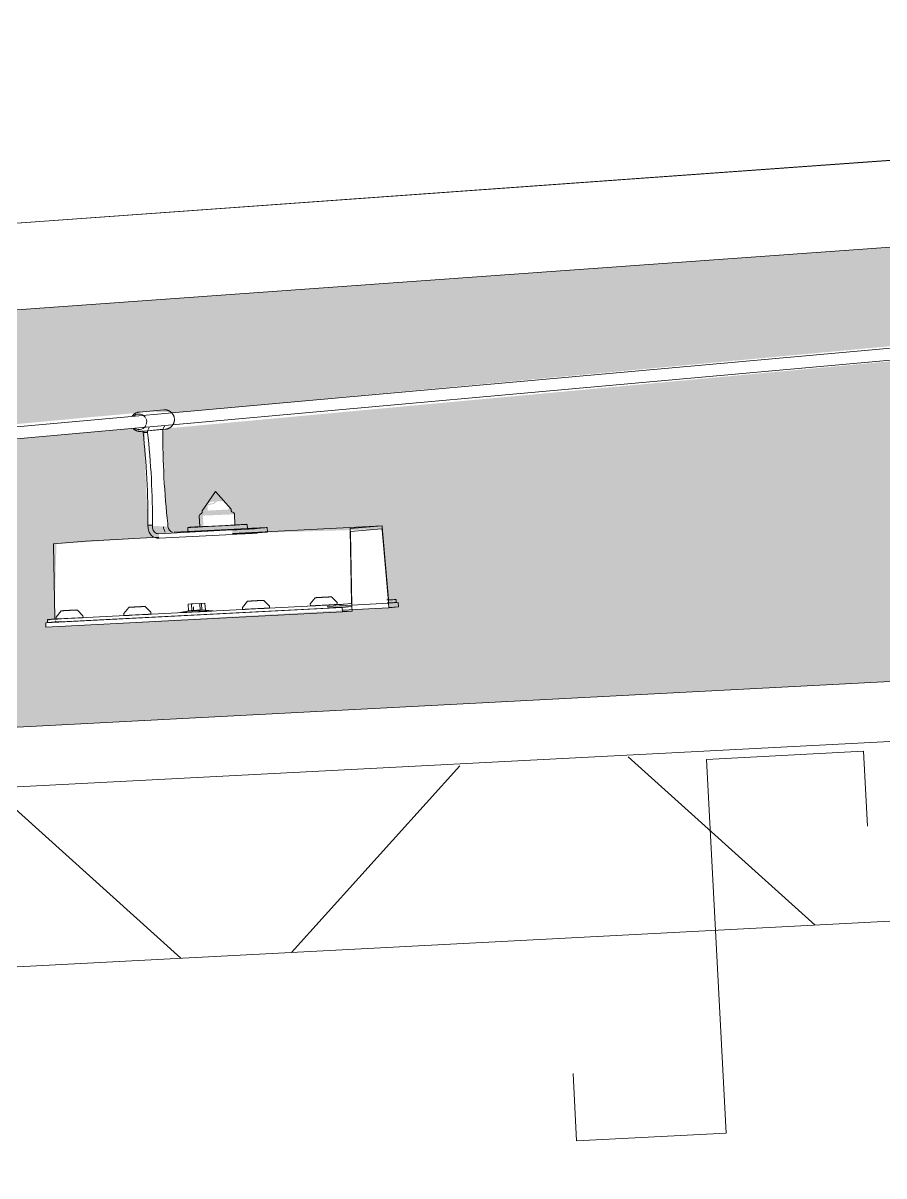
# Model space of a CAD drawing. Header units: millimetres. Extents: x 4237772 to 4686020, y -673 to 29459.
# Drawn here: x 4449669 to 4450244, y 10205 to 10976 of the extents above; entities that cross this region are included whole.
import ezdxf

# ---------------------------------------------------------------- set-up
doc = ezdxf.new("R2010")
doc.units = ezdxf.units.MM
for name, color, linetype, lineweight in [('A-DETL', 90, 'Continuous', 18), ('A-GENM', 13, 'Continuous', 5), ('A-ROOF', 132, 'Continuous', 5), ('A-ROOF-PATT', 132, 'Continuous', 5), ('Q-SPCQ', 91, 'Continuous', 5)]:
    doc.layers.add(name, color=color, linetype=linetype, lineweight=lineweight)

# ---------------------------------------------------------------- blocks, each defined once
blk = doc.blocks.new('Static Line_Sayfa_Metal Deck_Pan Mount - Up to 15 _ pitch - Max 2 Users-1848369-SECTION - GRIDS B1-B2')
at = {"layer": 'Q-SPCQ'}
for p, q in [((4430069.56, 11248.87), (4421898.8, 10513.64)), ((4421899.52, 10505.67), (4430070.27, 11240.9)), ((4424135.18, 10717.39), (4424118.86, 10715.92)), ((4424135.43, 10717.4), (4424135.18, 10717.39)), ((4424120.03, 10702.97), (4424136.35, 10704.44)), ((4424124.27, 10703.47), (4424125.34, 10705.59)), ((4424124.27, 10703.47), (4424134.57, 10704.4)), ((4424135.64, 10706.51), (4424134.57, 10704.4)), ((4424134.57, 10704.4), (4424134.63, 10703.23)), ((4424119.78, 10702.95), (4424120.03, 10702.97)), ((4424121.3, 10703.32), (4424121.36, 10702.15)), ((4424121.36, 10702.15), (4424124.33, 10702.3)), ((4424124.33, 10702.3), (4424124.27, 10703.47)), ((4424160.76, 10649.88), (4424169.8, 10662.79)), ((4424180.13, 10650.89), (4424169.8, 10662.79)), ((4424180.18, 10649.87), (4424180.13, 10650.89)), ((4424158.87, 10646.61), (4424159.25, 10647.35)), ((4424158.87, 10646.61), (4424159.26, 10639.21)), ((4424160.44, 10648.12), (4424159.25, 10647.35)), ((4424160.81, 10648.86), (4424160.44, 10648.12)), ((4424160.76, 10649.88), (4424160.81, 10648.86)), ((4424180.18, 10649.87), (4424180.63, 10649.17)), ((4424181.89, 10648.53), (4424180.63, 10649.17)), ((4424182.34, 10647.84), (4424181.89, 10648.53)), ((4424182.73, 10640.43), (4424182.34, 10647.84)), ((4424127.56, 10640.39), (4424124.59, 10640.23)), ((4424124.59, 10640.23), (4424124.7, 10638.24)), ((4424127.67, 10638.39), (4424127.56, 10640.39)), ((4424180.86, 10637.12), (4424131.84, 10634.6)), ((4424137.86, 10641.31), (4424137.97, 10639.32)), ((4424142.13, 10635.52), (4424191.16, 10638.05)), ((4424151.15, 10638.78), (4424151.3, 10635.79)), ((4424281.01, 10639.89), (4424180.98, 10634.74)), ((4424191.31, 10635.06), (4424180.99, 10634.52)), ((4424191, 10637.86), (4424190.84, 10640.85)), ((4424197.64, 10638.06), (4424204.08, 10638.64)), ((4424197.8, 10635.07), (4424204.24, 10635.65)), ((4424204.36, 10635.66), (4424204.2, 10638.66)), ((4424259.58, 10637.21), (4424260.5, 10588.63)), ((4424281.01, 10639.89), (4424259.67, 10637.97)), ((4424260.81, 10586.65), (4424259.89, 10635.23)), ((4424259.97, 10635.99), (4424280.91, 10637.88)), ((4424281.08, 10637.14), (4424285.21, 10588.85)), ((4424285.31, 10590.86), (4424281.17, 10639.15)), ((4424061.61, 10627.76), (4424082.95, 10629.68)), ((4424131.96, 10632.21), (4424082.95, 10629.68)), ((4424131.99, 10631.6), (4424181.01, 10634.13)), ((4424062.44, 10578.42), (4424061.52, 10627)), ((4424291.71, 10588.68), (4424285.28, 10588.1)), ((4424285.29, 10588.35), (4424291.71, 10588.68)), ((4424290.32, 10590.56), (4424285.47, 10590.13)), ((4424290.51, 10588.58), (4424290.4, 10590.57)), ((4424291.87, 10585.69), (4424291.71, 10588.68)), ((4424056.32, 10575.11), (4424254.38, 10585.32)), ((4424056.48, 10572.12), (4424254.54, 10582.33)), ((4424066.12, 10577.62), (4424244.38, 10586.81)), ((4424066.22, 10575.62), (4424244.48, 10584.81)), ((4424108.51, 10581.19), (4424108.58, 10579.88)), ((4424126.55, 10580.82), (4424126.49, 10582.13)), ((4424151.94, 10583.04), (4424146.2, 10581.82)), ((4424154.88, 10587.73), (4424151.5, 10587.54)), ((4424151.5, 10587.54), (4424153.64, 10587.62)), ((4424151.73, 10582.99), (4424151.5, 10587.54)), ((4424155.17, 10582.31), (4424151.78, 10582.11)), ((4424151.78, 10582.11), (4424153.92, 10582.2)), ((4424153.64, 10587.62), (4424159.21, 10587.91)), ((4424153.64, 10587.62), (4424153.88, 10583.06)), ((4424153.92, 10582.2), (4424159.49, 10582.48)), ((4424154.99, 10585.69), (4424155.12, 10583.18)), ((4424159.21, 10587.91), (4424162.71, 10588.11)), ((4424159.21, 10587.91), (4424159.45, 10583.33)), ((4424159.49, 10582.48), (4424162.99, 10582.69)), ((4424162.71, 10588.11), (4424160.45, 10588.02)), ((4424160.45, 10588.02), (4424160.69, 10583.44)), ((4424162.99, 10582.69), (4424160.73, 10582.6)), ((4424168.16, 10582.96), (4424162.56, 10583.55)), ((4424162.71, 10588.11), (4424162.95, 10583.5)), ((4424187.74, 10585.28), (4424187.8, 10583.96)), ((4424205.78, 10584.9), (4424205.71, 10586.21)), ((4424233.03, 10587.61), (4424233.1, 10586.3)), ((4424244.42, 10586), (4424285.38, 10588.11)), ((4424285.28, 10588.1), (4424244.42, 10586)), ((4424260.82, 10585.9), (4424244.47, 10585.06)), ((4424251.08, 10587.23), (4424251.01, 10588.55)), ((4424260.82, 10585.9), (4424254.38, 10585.32)), ((4424254.38, 10585.32), (4424254.54, 10582.33)), ((4424254.48, 10583.51), (4424285.43, 10585.11)), ((4424254.53, 10582.57), (4424260.98, 10582.91)), ((4424254.54, 10582.33), (4424260.98, 10582.91)), ((4424260.42, 10587.87), (4424255.57, 10587.44)), ((4424255.67, 10585.44), (4424260.72, 10585.89)), ((4424260.98, 10582.91), (4424260.82, 10585.9)), ((4424285.28, 10588.1), (4424285.43, 10585.11)), ((4424285.38, 10588.11), (4424290.43, 10588.57)), ((4424285.42, 10585.35), (4424291.87, 10585.69)), ((4424285.43, 10585.11), (4424291.87, 10585.69)), ((4424056.32, 10575.11), (4424062.76, 10575.69)), ((4424056.48, 10572.12), (4424056.32, 10575.11)), ((4424057.42, 10577.22), (4424057.53, 10575.22)), ((4424057.5, 10577.23), (4424062.35, 10577.66)), ((4424062.66, 10575.68), (4424057.61, 10575.23)), ((4424066.21, 10575.87), (4424062.76, 10575.69)), ((4424063.21, 10578.86), (4424063.28, 10577.54)), ((4424081.26, 10578.48), (4424081.19, 10579.8))]:
    blk.add_line(p, q, dxfattribs=at)
at = {"layer": 'Q-SPCQ', "flags": 128}
for points in [[(4424118.86, 10715.92), (4424118.6, 10715.89), (4424118.34, 10715.85), (4424118.08, 10715.8), (4424117.82, 10715.74), (4424117.56, 10715.67), (4424117.31, 10715.59), (4424117.07, 10715.49), (4424116.82, 10715.39), (4424116.58, 10715.28), (4424116.35, 10715.16), (4424116.12, 10715.03), (4424115.89, 10714.9), (4424115.68, 10714.75), (4424115.47, 10714.59), (4424115.26, 10714.43), (4424115.06, 10714.26), (4424114.87, 10714.08), (4424114.69, 10713.89), (4424114.51, 10713.7), (4424114.35, 10713.5), (4424114.19, 10713.29), (4424114.04, 10713.08)], [(4424136.35, 10704.44), (4424136.61, 10704.47), (4424136.87, 10704.51), (4424137.13, 10704.56), (4424137.39, 10704.62), (4424137.65, 10704.69), (4424137.9, 10704.77), (4424138.15, 10704.86), (4424138.39, 10704.96), (4424138.63, 10705.07), (4424138.86, 10705.19), (4424139.09, 10705.32), (4424139.32, 10705.46), (4424139.53, 10705.61), (4424139.75, 10705.76), (4424139.95, 10705.92), (4424140.15, 10706.1), (4424140.34, 10706.27), (4424140.52, 10706.46), (4424140.7, 10706.65), (4424140.86, 10706.85), (4424141.02, 10707.06), (4424141.17, 10707.27), (4424141.32, 10707.49), (4424141.45, 10707.71), (4424141.57, 10707.94), (4424141.69, 10708.17), (4424141.79, 10708.41), (4424141.89, 10708.65), (4424141.97, 10708.89), (4424142.05, 10709.14), (4424142.11, 10709.39), (4424142.17, 10709.64), (4424142.21, 10709.89), (4424142.25, 10710.15), (4424142.28, 10710.4), (4424142.29, 10710.66), (4424142.3, 10710.92), (4424142.29, 10711.17), (4424142.28, 10711.43), (4424142.25, 10711.68), (4424142.22, 10711.94), (4424142.17, 10712.19), (4424142.11, 10712.44), (4424142.05, 10712.69), (4424141.97, 10712.93), (4424141.89, 10713.18), (4424141.79, 10713.42), (4424141.69, 10713.65), (4424141.58, 10713.88), (4424141.45, 10714.11), (4424141.32, 10714.33), (4424141.18, 10714.55), (4424141.03, 10714.76), (4424140.87, 10714.97), (4424140.71, 10715.16), (4424140.53, 10715.36), (4424140.35, 10715.54), (4424140.16, 10715.72), (4424139.97, 10715.89), (4424139.76, 10716.06), (4424139.55, 10716.21), (4424139.34, 10716.36), (4424139.11, 10716.5), (4424138.89, 10716.62), (4424138.65, 10716.74), (4424138.42, 10716.86), (4424138.17, 10716.96), (4424137.93, 10717.05), (4424137.68, 10717.13), (4424137.42, 10717.2), (4424137.17, 10717.26), (4424136.91, 10717.31), (4424136.65, 10717.35), (4424136.38, 10717.38), (4424136.12, 10717.4), (4424135.86, 10717.41), (4424135.59, 10717.41), (4424135.43, 10717.4)], [(4424114.68, 10705), (4424114.86, 10704.81), (4424115.05, 10704.63), (4424115.24, 10704.46), (4424115.45, 10704.3), (4424115.66, 10704.14), (4424115.87, 10704), (4424116.1, 10703.86), (4424116.32, 10703.73), (4424116.56, 10703.61), (4424116.79, 10703.5), (4424117.04, 10703.4), (4424117.28, 10703.31), (4424117.53, 10703.23), (4424117.79, 10703.15), (4424118.04, 10703.09), (4424118.3, 10703.04), (4424118.56, 10703), (4424118.83, 10702.97), (4424119.09, 10702.95), (4424119.35, 10702.94), (4424119.62, 10702.95), (4424119.78, 10702.95)], [(4424187.74, 10585.28), (4424191.05, 10589.43), (4424191.3, 10589.47), (4424191.4, 10589.48), (4424191.42, 10589.48)], [(4424205.71, 10586.21), (4424201.98, 10590), (4424201.73, 10590.01), (4424201.63, 10590.01), (4424201.56, 10590.01), (4424201.5, 10590.01), (4424201.44, 10590.01), (4424201.37, 10590.01), (4424201.31, 10590), (4424201.23, 10590), (4424201.15, 10590), (4424201.07, 10589.99), (4424200.97, 10589.99), (4424200.88, 10589.99), (4424200.77, 10589.98), (4424200.66, 10589.98), (4424200.54, 10589.97), (4424200.41, 10589.97), (4424200.28, 10589.96), (4424200.15, 10589.95), (4424200.01, 10589.95), (4424199.86, 10589.94), (4424199.71, 10589.93), (4424199.55, 10589.92), (4424199.39, 10589.92), (4424199.22, 10589.91), (4424199.05, 10589.9), (4424198.87, 10589.89), (4424198.7, 10589.88), (4424198.51, 10589.87), (4424198.33, 10589.86), (4424198.14, 10589.85), (4424197.95, 10589.84), (4424197.76, 10589.84), (4424197.56, 10589.83), (4424197.36, 10589.82), (4424197.17, 10589.8), (4424196.97, 10589.79), (4424196.77, 10589.78), (4424196.57, 10589.77), (4424196.37, 10589.76), (4424196.17, 10589.75), (4424195.97, 10589.74), (4424195.77, 10589.73), (4424195.57, 10589.72), (4424195.38, 10589.71), (4424195.18, 10589.7), (4424194.99, 10589.69), (4424194.8, 10589.68), (4424194.61, 10589.67), (4424194.43, 10589.66), (4424194.25, 10589.65), (4424194.07, 10589.64), (4424193.9, 10589.63), (4424193.73, 10589.62), (4424193.57, 10589.61), (4424193.41, 10589.6), (4424193.25, 10589.59), (4424193.1, 10589.59), (4424192.96, 10589.58), (4424192.82, 10589.57), (4424192.68, 10589.56), (4424192.55, 10589.55), (4424192.43, 10589.55), (4424192.32, 10589.54), (4424192.21, 10589.53), (4424192.11, 10589.53), (4424192.01, 10589.52), (4424191.92, 10589.52), (4424191.84, 10589.51), (4424191.76, 10589.51), (4424191.69, 10589.5), (4424191.62, 10589.5), (4424191.56, 10589.49), (4424191.5, 10589.49), (4424191.44, 10589.48), (4424191.42, 10589.48)], [(4424233.03, 10587.61), (4424236.34, 10591.77), (4424236.6, 10591.8), (4424236.7, 10591.81), (4424236.72, 10591.82)], [(4424251.01, 10588.55), (4424247.28, 10592.34), (4424247.03, 10592.35), (4424246.92, 10592.35), (4424246.85, 10592.35), (4424246.79, 10592.34), (4424246.73, 10592.34), (4424246.67, 10592.34), (4424246.6, 10592.34), (4424246.53, 10592.34), (4424246.45, 10592.33), (4424246.36, 10592.33), (4424246.27, 10592.32), (4424246.17, 10592.32), (4424246.07, 10592.32), (4424245.95, 10592.31), (4424245.84, 10592.31), (4424245.71, 10592.3), (4424245.58, 10592.29), (4424245.44, 10592.29), (4424245.3, 10592.28), (4424245.16, 10592.27), (4424245, 10592.27), (4424244.85, 10592.26), (4424244.68, 10592.25), (4424244.52, 10592.24), (4424244.35, 10592.23), (4424244.17, 10592.23), (4424243.99, 10592.22), (4424243.81, 10592.21), (4424243.62, 10592.2), (4424243.44, 10592.19), (4424243.25, 10592.18), (4424243.05, 10592.17), (4424242.86, 10592.16), (4424242.66, 10592.15), (4424242.46, 10592.14), (4424242.26, 10592.13), (4424242.06, 10592.12), (4424241.86, 10592.11), (4424241.66, 10592.1), (4424241.46, 10592.09), (4424241.26, 10592.08), (4424241.07, 10592.07), (4424240.87, 10592.06), (4424240.67, 10592.05), (4424240.48, 10592.04), (4424240.29, 10592.02), (4424240.1, 10592.01), (4424239.91, 10592), (4424239.73, 10591.99), (4424239.55, 10591.98), (4424239.37, 10591.97), (4424239.2, 10591.97), (4424239.03, 10591.96), (4424238.86, 10591.95), (4424238.7, 10591.94), (4424238.55, 10591.93), (4424238.4, 10591.92), (4424238.25, 10591.91), (4424238.11, 10591.9), (4424237.98, 10591.9), (4424237.85, 10591.89), (4424237.73, 10591.88), (4424237.61, 10591.88), (4424237.51, 10591.87), (4424237.4, 10591.86), (4424237.31, 10591.86), (4424237.22, 10591.85), (4424237.13, 10591.85), (4424237.06, 10591.84), (4424236.99, 10591.84), (4424236.92, 10591.83), (4424236.86, 10591.83), (4424236.8, 10591.82), (4424236.74, 10591.82), (4424236.72, 10591.82)], [(4424063.21, 10578.86), (4424066.53, 10583.02), (4424066.78, 10583.05), (4424066.88, 10583.06), (4424066.9, 10583.06)], [(4424081.19, 10579.8), (4424077.46, 10583.59), (4424077.21, 10583.6), (4424077.11, 10583.6), (4424077.04, 10583.59), (4424076.98, 10583.59), (4424076.92, 10583.59), (4424076.85, 10583.59), (4424076.79, 10583.59), (4424076.71, 10583.58), (4424076.63, 10583.58), (4424076.55, 10583.58), (4424076.45, 10583.57), (4424076.35, 10583.57), (4424076.25, 10583.56), (4424076.14, 10583.56), (4424076.02, 10583.55), (4424075.89, 10583.55), (4424075.76, 10583.54), (4424075.63, 10583.54), (4424075.49, 10583.53), (4424075.34, 10583.52), (4424075.19, 10583.51), (4424075.03, 10583.51), (4424074.87, 10583.5), (4424074.7, 10583.49), (4424074.53, 10583.48), (4424074.35, 10583.47), (4424074.17, 10583.46), (4424073.99, 10583.46), (4424073.81, 10583.45), (4424073.62, 10583.44), (4424073.43, 10583.43), (4424073.23, 10583.42), (4424073.04, 10583.41), (4424072.84, 10583.4), (4424072.65, 10583.39), (4424072.45, 10583.38), (4424072.25, 10583.37), (4424072.05, 10583.36), (4424071.85, 10583.35), (4424071.65, 10583.34), (4424071.45, 10583.32), (4424071.25, 10583.31), (4424071.05, 10583.3), (4424070.85, 10583.29), (4424070.66, 10583.28), (4424070.47, 10583.27), (4424070.28, 10583.26), (4424070.09, 10583.25), (4424069.91, 10583.24), (4424069.73, 10583.23), (4424069.55, 10583.22), (4424069.38, 10583.21), (4424069.21, 10583.2), (4424069.04, 10583.19), (4424068.88, 10583.19), (4424068.73, 10583.18), (4424068.58, 10583.17), (4424068.43, 10583.16), (4424068.29, 10583.15), (4424068.16, 10583.14), (4424068.03, 10583.14), (4424067.91, 10583.13), (4424067.8, 10583.12), (4424067.69, 10583.12), (4424067.59, 10583.11), (4424067.49, 10583.1), (4424067.4, 10583.1), (4424067.32, 10583.09), (4424067.24, 10583.09), (4424067.17, 10583.08), (4424067.1, 10583.08), (4424067.04, 10583.08), (4424066.98, 10583.07), (4424066.92, 10583.07), (4424066.9, 10583.06)], [(4424108.51, 10581.19), (4424111.82, 10585.35), (4424112.08, 10585.39), (4424112.18, 10585.4), (4424112.2, 10585.4)], [(4424126.49, 10582.13), (4424122.76, 10585.92), (4424122.5, 10585.93), (4424122.4, 10585.93), (4424122.33, 10585.93), (4424122.27, 10585.93), (4424122.21, 10585.93), (4424122.15, 10585.92), (4424122.08, 10585.92), (4424122.01, 10585.92), (4424121.93, 10585.91), (4424121.84, 10585.91), (4424121.75, 10585.91), (4424121.65, 10585.9), (4424121.54, 10585.9), (4424121.43, 10585.89), (4424121.31, 10585.89), (4424121.19, 10585.88), (4424121.06, 10585.88), (4424120.92, 10585.87), (4424120.78, 10585.86), (4424120.63, 10585.86), (4424120.48, 10585.85), (4424120.32, 10585.84), (4424120.16, 10585.83), (4424120, 10585.83), (4424119.82, 10585.82), (4424119.65, 10585.81), (4424119.47, 10585.8), (4424119.29, 10585.79), (4424119.1, 10585.78), (4424118.91, 10585.77), (4424118.72, 10585.76), (4424118.53, 10585.75), (4424118.34, 10585.74), (4424118.14, 10585.73), (4424117.94, 10585.72), (4424117.74, 10585.71), (4424117.54, 10585.7), (4424117.34, 10585.69), (4424117.14, 10585.68), (4424116.94, 10585.67), (4424116.74, 10585.66), (4424116.54, 10585.65), (4424116.35, 10585.64), (4424116.15, 10585.63), (4424115.96, 10585.62), (4424115.77, 10585.61), (4424115.58, 10585.6), (4424115.39, 10585.59), (4424115.2, 10585.58), (4424115.02, 10585.57), (4424114.85, 10585.56), (4424114.67, 10585.55), (4424114.5, 10585.54), (4424114.34, 10585.53), (4424114.18, 10585.52), (4424114.03, 10585.51), (4424113.87, 10585.5), (4424113.73, 10585.5), (4424113.59, 10585.49), (4424113.46, 10585.48), (4424113.33, 10585.47), (4424113.21, 10585.46), (4424113.09, 10585.46), (4424112.98, 10585.45), (4424112.88, 10585.45), (4424112.79, 10585.44), (4424112.7, 10585.43), (4424112.61, 10585.43), (4424112.54, 10585.42), (4424112.47, 10585.42), (4424112.4, 10585.41), (4424112.34, 10585.41), (4424112.28, 10585.41), (4424112.22, 10585.4), (4424112.2, 10585.4)]]:
    blk.add_lwpolyline(points, dxfattribs=at)
at = {"layer": 'Q-SPCQ'}
for centre, major_axis, ratio, start_param, end_param in [((4424118.59, 10709.37), (-0.47, 5.2), 0.991613, 0, 0.626911), ((4424118.59, 10709.37), (-0.47, 5.2), 0.991613, 5.198059, 6.245256), ((4424118.59, 10709.37), (-0.47, 5.2), 0.991613, 2.409739, 3.103664), ((4424118.59, 10709.37), (-0.47, 5.2), 0.991613, 3.103664, 4.150861), ((4424118.59, 10709.37), (-0.47, 5.2), 0.991613, 4.281207, 5.083791), ((4424114.9, 10670.46), (-3.6, 69.91), 0.129148, 4.258548, 5.176114), ((4424117.87, 10670.62), (-3.6, 69.91), 0.129148, 4.258548, 5.176114), ((4424144.32, 10673), (-3.6, 69.91), 0.129148, 1.116956, 2.034521), ((4424131.63, 10638.59), (-0.63, 6.97), 0.991613, 1.532867, 3.103664), ((4424131.63, 10638.59), (-0.36, 3.98), 0.991613, 1.532867, 3.103664), ((4424141.93, 10639.52), (-0.63, 6.97), 0.991613, 1.532867, 2.056466), ((4424141.93, 10639.52), (-0.36, 3.98), 0.991613, 1.532867, 2.841864), ((4424171.15, 10636.82), (19.85, 1.04), 0.004901, 3.012082, 6.153674), ((4424171, 10639.82), (19.85, 1.04), 0.004901, 3.012082, 6.153674), ((4424171, 10639.82), (19.85, 1.04), 0.004901, 2.076476, 3.012082), ((4424171.15, 10636.82), (19.85, 1.04), 0.004901, 6.153674, 9.295267), ((4424171, 10639.82), (11.73, 0.61), 0.004901, 3.012082, 6.153674), ((4424171, 10639.82), (11.73, 0.61), 0.004901, 2.602437, 3.012082), ((4424182.79, 10637.3), (14.98, 0.78), 0.004901, 4.582878, 6.153674), ((4424182.94, 10634.3), (14.98, 0.78), 0.004901, 4.582878, 6.153674), ((4424171, 10639.82), (19.85, 1.04), 0.004901, 6.153674, 7.186127), ((4424189.22, 10637.88), (14.98, 0.78), 0.004901, 6.153674, 7.724471), ((4424189.38, 10634.88), (14.98, 0.78), 0.004901, 6.153674, 7.724471), ((4424259.72, 10636.97), (-0.051, 0.999), 0.129148, 0.004942, 1.323579), ((4424260.02, 10634.99), (-0.051, 0.999), 0.129148, 0.004942, 1.323579), ((4424280.97, 10636.88), (-0.051, 0.999), 0.129148, 4.969491, 6.283185), ((4424281.06, 10638.89), (-0.051, 0.999), 0.129148, 4.969491, 5.848582), ((4424061.66, 10626.76), (-0.051, 0.999), 0.129148, 0.224715, 1.323579), ((4424260.36, 10588.87), (-0.051, 0.999), 0.129148, 3.366308, 4.465172), ((4424280.42, 10590.05), (9.99, 0.52), 0.004901, 6.153674, 7.462671), ((4424280.52, 10588.05), (9.99, 0.52), 0.004901, 6.153674, 7.462671), ((4424285.32, 10589.11), (-0.051, 0.999), 0.129148, 1.827898, 2.926762), ((4424285.42, 10591.12), (-0.051, 0.999), 0.129148, 1.827898, 3.141593), ((4424157.18, 10582.39), (10.99, 0.57), 0.004901, 3.012082, 4.059279), ((4424157.18, 10582.39), (10.99, 0.57), 0.004901, 6.153674, 9.295267), ((4424157.18, 10582.39), (10.99, 0.57), 0.004901, 5.106477, 6.153674), ((4424196.79, 10584.43), (8.99, 0.47), 0.004901, 3.012082, 4.059279), ((4424196.79, 10584.43), (8.99, 0.47), 0.004901, 6.153674, 9.295267), ((4424196.79, 10584.43), (8.99, 0.47), 0.004901, 5.106477, 6.153674), ((4424242.09, 10586.77), (8.99, 0.47), 0.004901, 3.012082, 4.059279), ((4424242.09, 10586.77), (8.99, 0.47), 0.004901, 6.153674, 9.295267), ((4424245.66, 10586.92), (9.99, 0.52), 0.004901, 4.582878, 6.153674), ((4424242.09, 10586.77), (8.99, 0.47), 0.004901, 5.106477, 6.153674), ((4424245.77, 10584.93), (9.99, 0.52), 0.004901, 5.630076, 6.153674), ((4424260.67, 10586.89), (-0.051, 0.999), 0.129148, 3.146535, 4.465172), ((4424067.41, 10577.74), (9.99, 0.52), 0.004901, 3.012082, 4.582878), ((4424067.51, 10575.74), (9.99, 0.52), 0.004901, 3.012082, 3.535681), ((4424062.3, 10578.66), (-0.051, 0.999), 0.129148, 3.366308, 4.465172), ((4424062.61, 10576.68), (-0.051, 0.999), 0.129148, 3.146535, 4.465172), ((4424072.27, 10578.01), (8.99, 0.47), 0.004901, 3.012082, 3.86853), ((4424072.27, 10578.01), (8.99, 0.47), 0.004901, 6.153674, 9.295267), ((4424072.27, 10578.01), (8.99, 0.47), 0.004901, 5.106477, 6.153674), ((4424117.57, 10580.35), (8.99, 0.47), 0.004901, 3.012082, 4.059279), ((4424117.57, 10580.35), (8.99, 0.47), 0.004901, 6.153674, 9.295267), ((4424117.57, 10580.35), (8.99, 0.47), 0.004901, 5.106477, 6.153674)]:
    blk.add_ellipse(centre, major_axis=major_axis, ratio=ratio, start_param=start_param, end_param=end_param, dxfattribs=at)
for points in [[(4424151.73, 10582.99), (4424152.29, 10583.1), (4424153.42, 10583.24), (4424154.55, 10583.23), (4424155.12, 10583.18)], [(4424153.88, 10583.06), (4424153.52, 10583.13), (4424152.8, 10583.19), (4424152.09, 10583.08), (4424151.73, 10582.99)], [(4424159.45, 10583.33), (4424158.51, 10583.36), (4424156.65, 10583.36), (4424154.8, 10583.19), (4424153.88, 10583.06)], [(4424155.12, 10583.18), (4424156.05, 10583.3), (4424157.9, 10583.47), (4424159.76, 10583.48), (4424160.69, 10583.44)], [(4424162.95, 10583.5), (4424162.36, 10583.55), (4424161.19, 10583.57), (4424160.03, 10583.43), (4424159.45, 10583.33)], [(4424160.69, 10583.44), (4424161.06, 10583.53), (4424161.81, 10583.63), (4424162.57, 10583.57), (4424162.95, 10583.5)]]:
    blk.add_open_spline(points, degree=3, dxfattribs=at)
blk = doc.blocks.new('GT01 - GT01-2642391-SECTION - GRIDS B1-B2')
at = {"layer": 'A-GENM'}
for p, q in [((4409876.55, 9824.57), (4428941.3, 11194.75)), ((4409878.61, 9824.58), (4428943.25, 11194.75))]:
    blk.add_line(p, q, dxfattribs=at)

msp = doc.modelspace()

# ---------------------------------------------------------------- hatches: boundary and pattern name
at = {"layer": 'A-ROOF-PATT'}
h = msp.add_hatch(dxfattribs=at)
h.set_pattern_fill('FP_187', color=256, style=0, pattern_type=2)
h.set_pattern_definition([(3.013, (37691.9309, -226018.123), (-31.18210451525, -1.0529e-05), [])])
h.paths.add_polyline_path([(4446822.66, 10371.9), (4446831.46, 10372.36), (4446831.72, 10369.14), (4446837.2, 10369.96), (4446837.06, 10372.67), (4446822.08, 10371.9)])
h.paths.add_polyline_path([(4447460.75, 10390.35), (4447461.43, 10390.39), (4447460.75, 10426.49)])
h.paths.add_polyline_path([(4435506.16, 9766.59), (4446705.38, 10350.94), (4446710.37, 10360.24), (4446785.05, 10367.42), (4446784.92, 10369.96), (4446800.8, 10373.36), (4446800.32, 10382.53), (4446826.25, 10384.04), (4446826.85, 10372.57), (4446852.52, 10373.82), (4446852.77, 10370.22), (4446922.52, 10373.82), (4446927.28, 10362.52), (4447460.75, 10390.35), (4447462.72, 10427.25), (4447531.16, 10432.22), (4447531.07, 10434.09), (4447580.2, 10434.4), (4447580.24, 10434.23), (4447680.24, 10437.13), (4447680.68, 10432.22), (4447684.44, 10402.03), (4461505.45, 11123.17), (4461702.69, 11188.78), (4461702.69, 11216.84), (4461413.29, 11201.99), (4461413.29, 11495.36), (4461113.08, 11479.57), (4461111.37, 11277.74), (4460816.88, 11226.59), (4460803.94, 11228.29), (4460788.71, 11235.72), (4460779, 11244.52), (4460771.94, 11255.52), (4460768.01, 11267.97), (4460767.46, 11281.01), (4460770.34, 11293.77), (4460775.26, 11303.78), (4460785.55, 11315.03), (4460797.47, 11322.21), (4460814.63, 11326.96), (4461013.08, 11361.95), (4461013.08, 11474.31), (4456579.26, 11241.06), (4456599.23, 11193.61), (4456641.72, 11195.8), (4456641.72, 11189.78), (4456526.41, 11181.12), (4456524.95, 11187.22), (4456505.59, 11233.2), (4456436.4, 11228.92), (4456419.79, 11178.26), (4456306.56, 11169.79), (4456306.41, 11175.79), (4456349.24, 11179.65), (4456366.41, 11229.12), (4456348.46, 11228.92), (4455705.83, 11195.11), (4455707.69, 11174.01), (4455697.38, 11174.59), (4455695.97, 11175.01), (4455694.32, 11174.93), (4455693.64, 11194.47), (4454961.71, 11155.16), (4454964.92, 11107.17), (4454954.61, 11107.75), (4454953.83, 11108.21), (4454951.55, 11108.09), (4454949.77, 11155.33), (4454420.51, 11125.97), (4454221.07, 11105.95), (4454218.77, 11103.97), (4454220.64, 11056.53), (4454222.15, 11040.34), (4454211.83, 11040.91), (4454211.06, 11041.37), (4454208.77, 11041.25), (4454206.23, 11096.25), (4454207.03, 11103.25), (4454208.52, 11103.32), (4454208.45, 11104.38), (4454203.05, 11105.18), (4454198.44, 11105.98), (4453478.3, 11039.12), (4453475.99, 11037.14), (4453477.86, 10989.7), (4453479.38, 10973.5), (4453469.06, 10974.08), (4453468.29, 10974.54), (4453466, 10974.42), (4453463.45, 11029.42), (4453464.25, 11036.41), (4453465.74, 11036.49), (4453465.68, 11037.54), (4453460.28, 11038.34), (4453455.66, 11039.15), (4452735.52, 10972.28), (4452733.22, 10970.3), (4452735.09, 10922.86), (4452736.6, 10906.66), (4452726.29, 10907.24), (4452725.52, 10907.7), (4452723.23, 10907.58), (4452720.68, 10962.58), (4452721.48, 10969.57), (4452722.97, 10969.65), (4452722.91, 10970.7), (4452717.5, 10971.5), (4452712.89, 10972.31), (4451992.75, 10905.44), (4451990.45, 10903.46), (4451992.32, 10856.02), (4451993.83, 10839.83), (4451983.52, 10840.4), (4451982.74, 10840.86), (4451980.46, 10840.74), (4451977.91, 10895.74), (4451978.71, 10902.73), (4451980.2, 10902.81), (4451980.14, 10903.87), (4451974.73, 10904.67), (4451970.12, 10905.47), (4451249.98, 10838.61), (4451247.67, 10836.63), (4451249.55, 10789.18), (4451251.06, 10772.99), (4451240.74, 10773.56), (4451239.97, 10774.02), (4451237.68, 10773.91), (4451235.14, 10828.9), (4451235.94, 10835.9), (4451237.42, 10835.97), (4451237.36, 10837.03), (4451231.96, 10837.83), (4451227.35, 10838.64), (4450507.21, 10771.77), (4450504.9, 10769.79), (4450506.77, 10722.35), (4450508.28, 10706.15), (4450497.97, 10706.73), (4450497.2, 10707.19), (4450494.91, 10707.07), (4450492.36, 10762.07), (4450493.16, 10769.06), (4450494.65, 10769.14), (4450494.59, 10770.19), (4450489.19, 10770.99), (4450484.57, 10771.8), (4449764.43, 10704.93), (4449762.13, 10702.95), (4449764, 10655.51), (4449765.51, 10639.32), (4449755.2, 10639.89), (4449755.02, 10640.38), (4449752.14, 10640.23), (4449749.59, 10695.23), (4449750.39, 10702.22), (4449751.88, 10702.3), (4449751.82, 10703.36), (4449746.41, 10704.15), (4449741.8, 10704.96), (4449021.66, 10638.09), (4449019.36, 10636.11), (4449021.23, 10588.67), (4449022.74, 10572.48), (4449012.42, 10573.05), (4449011.65, 10573.51), (4449009.37, 10573.4), (4449006.82, 10628.39), (4449007.62, 10635.39), (4449009.11, 10635.46), (4449009.05, 10636.52), (4449003.64, 10637.32), (4448999.03, 10638.13), (4448278.89, 10571.26), (4448276.58, 10569.28), (4448279.39, 10511.83), (4448279.97, 10505.64), (4448269.64, 10506.97), (4448269.47, 10506.71), (4448266.58, 10508.82), (4448264.05, 10561.56), (4448264.84, 10568.55), (4448266.33, 10568.63), (4448266.27, 10569.68), (4448260.87, 10570.48), (4448256.26, 10571.29), (4447536.12, 10504.42), (4447533.81, 10502.44), (4447535.68, 10455), (4447537.19, 10438.8), (4447526.89, 10438.8), (4447526.11, 10439.84), (4447523.82, 10439.72), (4447521.27, 10494.72), (4447522.07, 10501.71), (4447523.56, 10501.79), (4447523.5, 10502.85), (4447518.1, 10503.64), (4447513.4, 10507.64), (4447513.21, 10511.23), (4447524.08, 10515.94), (4447537.51, 10515.42), (4447540.4, 10514.9), (4448261.78, 10581.91), (4448264.06, 10582.53), (4448280.28, 10582.26), (4448283.17, 10581.74), (4449006, 10648), (4449006.84, 10649.36), (4449023.05, 10649.1), (4449025.95, 10648.57), (4449747.33, 10715.59), (4449749.61, 10716.2), (4449765.83, 10715.93), (4449768.72, 10715.41), (4450490.1, 10782.42), (4450492.38, 10783.04), (4450508.6, 10782.77), (4450511.49, 10782.25), (4451232.87, 10849.26), (4451235.15, 10849.87), (4451251.37, 10849.61), (4451254.26, 10849.09), (4451975.65, 10916.1), (4451977.93, 10916.71), (4451994.15, 10916.44), (4451997.04, 10915.92), (4452718.42, 10982.93), (4452720.7, 10983.55), (4452736.92, 10983.28), (4452739.81, 10982.76), (4453461.19, 11049.77), (4453463.47, 11050.38), (4453479.69, 11050.12), (4453482.58, 11049.6), (4453969.24, 11093.53), (4435680.2, 9779.1)])
h.paths.add_polyline_path([(4446778.76, 10354.77), (4446851.35, 10360.04), (4446849.55, 10364.32), (4446780.36, 10360.04), (4446779.49, 10357.15)])
h.paths.add_polyline_path([(4446805.28, 10371.62), (4446806.81, 10373.82), (4446805.44, 10373.36)])
h.paths.add_polyline_path([(4446781.79, 10372.8), (4446781.79, 10392.77), (4446777.12, 10392.78), (4446786.88, 10439.9), (4446791.83, 10440.15), (4446796.55, 10391.06), (4446798.53, 10374.31), (4446784.92, 10373.08)])
h.paths.add_polyline_path([(4446800.23, 10384.68), (4446802.88, 10389.42), (4446810.61, 10391.79), (4446827.05, 10386.36), (4446802.88, 10384.81)])
h.paths.add_polyline_path([(4447531.07, 10434.09), (4447587.96, 10437.36), (4447534.71, 10434.29)])
h.paths.add_polyline_path([(4448198.48, 10438.44), (4448198.32, 10441.44), (4448204.42, 10444.21), (4448204.3, 10452.23), (4448205.5, 10494.09), (4448273.96, 10498.54), (4448274, 10500.94), (4448330.73, 10504.2), (4448322.86, 10503.45), (4448323.02, 10501.06), (4448423.01, 10503.97), (4448424.99, 10481.13), (4448427.47, 10454.69), (4448427.32, 10453.66), (4448427.21, 10451.42), (4448203.52, 10438.7)])
h.paths.add_polyline_path([(4447560.93, 10438.79), (4447560.54, 10446.2), (4447581.49, 10447.04), (4447581.86, 10439.91), (4447561.28, 10438.8)])
h.paths.add_polyline_path([(4447561.2, 10453.38), (4447567.46, 10455.8), (4447568.29, 10454.85), (4447565.32, 10454.24)])
h.paths.add_polyline_path([(4447563.79, 10449.53), (4447563.79, 10452.94), (4447568.3, 10454.24), (4447570.2, 10455.8), (4447575.03, 10455.8), (4447578.56, 10452.16), (4447577.38, 10450.26), (4447568.33, 10449.76)])
h.paths.add_polyline_path([(4448941.25, 10505.28), (4448941.1, 10508.28), (4448947.2, 10511.04), (4448947.07, 10519.06), (4448948.27, 10560.93), (4449016.74, 10565.37), (4449016.77, 10567.78), (4449073.5, 10571.03), (4449065.63, 10570.29), (4449065.79, 10567.9), (4449165.78, 10570.81), (4449166.68, 10560.63), (4449170.25, 10521.52), (4449170.09, 10520.5), (4449169.99, 10518.26), (4448948.6, 10505.66)])
h.paths.add_polyline_path([(4448303.7, 10505.62), (4448303.31, 10513.03), (4448324.37, 10511.83), (4448324.63, 10506.74), (4448304.05, 10505.64)])
h.paths.add_polyline_path([(4448303.98, 10520.22), (4448310.24, 10522.64), (4448311.07, 10521.69), (4448308.09, 10521.07)])
h.paths.add_polyline_path([(4448306.56, 10516.37), (4448306.56, 10519.78), (4448311.08, 10521.07), (4448312.97, 10522.64), (4448317.8, 10522.64), (4448321.33, 10519), (4448320.16, 10517.1), (4448311.1, 10516.6)])
h.paths.add_polyline_path([(4449684.03, 10572.12), (4449683.87, 10575.11), (4449689.97, 10577.88), (4449689.85, 10585.9), (4449691.04, 10627.76), (4449759.51, 10632.21), (4449759.54, 10634.61), (4449816.27, 10637.87), (4449808.4, 10637.12), (4449808.56, 10634.74), (4449908.56, 10637.64), (4449909.45, 10627.47), (4449913.02, 10588.36), (4449912.86, 10587.33), (4449912.76, 10585.09), (4449689.07, 10572.38)])
h.paths.add_polyline_path([(4449046.47, 10572.46), (4449046.09, 10579.87), (4449067.03, 10580.72), (4449067.41, 10573.58), (4449046.82, 10572.48)])
h.paths.add_polyline_path([(4449046.75, 10587.06), (4449053.01, 10589.48), (4449053.84, 10588.53), (4449050.86, 10587.91)])
h.paths.add_polyline_path([(4449049.33, 10583.2), (4449049.33, 10586.61), (4449053.85, 10587.91), (4449055.75, 10589.48), (4449060.57, 10589.48), (4449064.11, 10585.84), (4449062.93, 10583.93), (4449053.87, 10583.44)])
h.paths.add_polyline_path([(4450426.8, 10638.96), (4450426.64, 10641.95), (4450432.74, 10644.72), (4450432.62, 10652.74), (4450433.81, 10694.6), (4450502.28, 10699.05), (4450502.31, 10701.45), (4450559.05, 10704.71), (4450551.18, 10703.96), (4450551.33, 10701.57), (4450651.33, 10704.48), (4450652.23, 10694.3), (4450655.79, 10655.2), (4450655.64, 10654.17), (4450655.53, 10651.93), (4450484.93, 10641.95)])
h.paths.add_polyline_path([(4449789.24, 10639.3), (4449788.86, 10646.71), (4449809.81, 10647.55), (4449810.18, 10640.42), (4449789.59, 10639.32)])
h.paths.add_polyline_path([(4449789.52, 10653.89), (4449795.78, 10656.31), (4449796.61, 10655.36), (4449793.63, 10654.75)])
h.paths.add_polyline_path([(4449792.11, 10650.04), (4449792.11, 10653.45), (4449796.62, 10654.75), (4449798.52, 10656.31), (4449803.35, 10656.31), (4449806.88, 10652.67), (4449805.7, 10650.77), (4449796.65, 10650.28)])
h.paths.add_polyline_path([(4451169.57, 10705.79), (4451169.41, 10708.79), (4451175.51, 10711.55), (4451175.39, 10719.58), (4451176.59, 10761.44), (4451245.05, 10765.88), (4451246.94, 10768.45), (4451301.82, 10771.54), (4451293.95, 10770.8), (4451294.11, 10768.41), (4451394.1, 10771.32), (4451395, 10761.14), (4451398.56, 10722.03), (4451398.41, 10721.01), (4451398.31, 10718.77), (4451174.61, 10706.05)])
h.paths.add_polyline_path([(4450532.02, 10706.13), (4450531.63, 10713.54), (4450552.6, 10713.93), (4450552.95, 10707.25), (4450532.37, 10706.15)])
h.paths.add_polyline_path([(4450532.29, 10720.73), (4450538.55, 10723.15), (4450538.99, 10722.12), (4450536.41, 10721.58)])
h.paths.add_polyline_path([(4450534.88, 10716.88), (4450532.29, 10720.73), (4450539.39, 10721.58), (4450541.29, 10723.15), (4450546.12, 10723.15), (4450549.65, 10719.51), (4450548.47, 10717.61), (4450539.25, 10717.1)])
h.paths.add_polyline_path([(4451912.34, 10772.63), (4451912.19, 10775.63), (4451918.29, 10778.39), (4451918.16, 10786.41), (4451919.36, 10828.27), (4451987.83, 10832.72), (4451989.38, 10835.26), (4452044.59, 10838.38), (4452036.72, 10837.64), (4452036.88, 10835.25), (4452136.87, 10838.15), (4452137.77, 10827.98), (4452141.34, 10788.87), (4452141.18, 10787.85), (4452141.08, 10785.61), (4451917.39, 10772.89)])
h.paths.add_polyline_path([(4451274.79, 10772.97), (4451274.4, 10780.38), (4451295.35, 10781.23), (4451295.72, 10774.09), (4451275.14, 10772.99)])
h.paths.add_polyline_path([(4451275.07, 10787.57), (4451281.33, 10789.99), (4451282.16, 10789.04), (4451279.18, 10788.42)])
h.paths.add_polyline_path([(4451277.65, 10783.72), (4451277.65, 10787.13), (4451282.17, 10788.42), (4451284.07, 10789.99), (4451288.89, 10789.99), (4451292.42, 10786.35), (4451291.25, 10784.44), (4451282.19, 10783.95)])
h.paths.add_polyline_path([(4452655.12, 10839.47), (4452654.96, 10842.46), (4452661.06, 10845.23), (4452660.88, 10856.33), (4452662.13, 10895.11), (4452730.6, 10899.56), (4452731.83, 10902.07), (4452787.37, 10905.22), (4452779.49, 10904.47), (4452779.65, 10902.08), (4452879.65, 10904.99), (4452880.54, 10894.81), (4452884.11, 10855.71), (4452883.95, 10854.68), (4452883.85, 10852.44), (4452660.16, 10839.73)])
h.paths.add_polyline_path([(4452017.56, 10839.81), (4452017.18, 10847.22), (4452038.12, 10848.06), (4452038.5, 10840.93), (4452017.91, 10839.83)])
h.paths.add_polyline_path([(4452017.84, 10854.41), (4452022.97, 10858.12), (4452024.93, 10855.87), (4452021.95, 10855.26)])
h.paths.add_polyline_path([(4452020.42, 10850.55), (4452020.42, 10853.96), (4452024.94, 10855.26), (4452025.84, 10856.33), (4452029.44, 10858.12), (4452035.2, 10853.18), (4452034.02, 10851.28), (4452024.96, 10850.79)])
h.paths.add_polyline_path([(4453397.89, 10906.3), (4453397.73, 10909.3), (4453403.83, 10912.07), (4453403.71, 10920.09), (4453404.9, 10961.95), (4453473.37, 10966.39), (4453474.27, 10968.88), (4453530.14, 10972.06), (4453522.27, 10971.31), (4453522.42, 10968.92), (4453622.42, 10971.83), (4453623.32, 10961.65), (4453626.88, 10922.54), (4453626.73, 10921.52), (4453626.62, 10919.28), (4453402.93, 10906.56)])
h.paths.add_polyline_path([(4452760.34, 10906.65), (4452759.95, 10914.05), (4452780.92, 10914.44), (4452781.27, 10907.77), (4452760.68, 10906.66)])
h.paths.add_polyline_path([(4452760.61, 10921.24), (4452766.87, 10923.66), (4452767.31, 10922.63), (4452764.72, 10922.09)])
h.paths.add_polyline_path([(4452763.2, 10917.39), (4452760.61, 10921.24), (4452767.71, 10922.09), (4452769.61, 10923.66), (4452774.44, 10923.66), (4452777.97, 10920.02), (4452776.79, 10918.12), (4452767.57, 10917.61)])
h.paths.add_polyline_path([(4454140.66, 10973.14), (4454140.5, 10976.14), (4454146.6, 10978.9), (4454146.48, 10986.92), (4454147.68, 11028.78), (4454216.14, 11033.23), (4454216.72, 11035.68), (4454272.91, 11038.89), (4454265.04, 11038.15), (4454265.2, 11035.76), (4454365.19, 11038.67), (4454366.09, 11028.49), (4454369.65, 10989.38), (4454369.5, 10988.36), (4454369.4, 10986.12), (4454145.7, 10973.4)])
h.paths.add_polyline_path([(4453503.11, 10973.48), (4453502.72, 10980.89), (4453523.67, 10981.74), (4453524.04, 10974.6), (4453503.46, 10973.5)])
h.paths.add_polyline_path([(4453503.39, 10988.08), (4453509.64, 10990.5), (4453510.48, 10989.55), (4453507.5, 10988.93)])
h.paths.add_polyline_path([(4453505.97, 10984.23), (4453505.97, 10987.64), (4453510.48, 10988.93), (4453512.38, 10990.5), (4453517.21, 10990.5), (4453520.74, 10986.86), (4453519.56, 10984.96), (4453510.51, 10984.46)])
h.paths.add_polyline_path([(4454883.43, 11039.98), (4454883.28, 11042.97), (4454889.38, 11045.74), (4454888.98, 11068.38), (4454890.45, 11095.62), (4454958.92, 11100.07), (4454959.17, 11102.49), (4455015.68, 11105.73), (4455007.81, 11104.98), (4455007.97, 11102.6), (4455107.96, 11105.5), (4455108.86, 11095.32), (4455112.43, 11056.22), (4455112.27, 11055.19), (4455112.17, 11052.95), (4454888.48, 11040.24)])
h.paths.add_polyline_path([(4454245.88, 11040.32), (4454245.49, 11047.73), (4454266.44, 11048.58), (4454266.81, 11041.44), (4454246.23, 11040.34)])
h.paths.add_polyline_path([(4454246.16, 11054.92), (4454252.42, 11057.33), (4454253.25, 11056.38), (4454250.27, 11055.77)])
h.paths.add_polyline_path([(4454248.74, 11051.06), (4454248.74, 11054.47), (4454253.26, 11055.77), (4454255.16, 11057.33), (4454259.98, 11057.33), (4454263.52, 11053.69), (4454262.34, 11051.79), (4454253.28, 11051.3)])
h.paths.add_polyline_path([(4455626.21, 11106.81), (4455626.05, 11109.81), (4455632.15, 11112.58), (4455632.03, 11120.6), (4455633.22, 11162.46), (4455701.69, 11166.9), (4455701.72, 11169.31), (4455758.46, 11172.57), (4455750.59, 11171.82), (4455750.74, 11169.43), (4455850.74, 11172.34), (4455852.53, 11151.67), (4455855.2, 11123.05), (4455855.04, 11122.03), (4455854.94, 11119.79), (4455631.25, 11107.07)])
h.paths.add_polyline_path([(4454988.65, 11107.16), (4454988.27, 11114.56), (4455009.24, 11114.95), (4455009.59, 11108.28), (4454989, 11107.17)])
h.paths.add_polyline_path([(4454988.93, 11121.75), (4454995.19, 11124.17), (4454995.62, 11123.14), (4454993.04, 11122.6)])
h.paths.add_polyline_path([(4454991.51, 11117.9), (4454988.93, 11121.75), (4454996.03, 11122.6), (4454997.93, 11124.17), (4455002.76, 11124.17), (4455006.29, 11120.53), (4455005.11, 11118.63), (4454995.89, 11118.13)])
h.paths.add_polyline_path([(4455731.43, 11173.99), (4455731.04, 11181.4), (4455752.01, 11181.79), (4455752.36, 11175.11), (4455731.78, 11174.01)])
h.paths.add_polyline_path([(4455731.7, 11188.59), (4455737.96, 11191.01), (4455738.4, 11189.98), (4455735.81, 11189.44)])
h.paths.add_polyline_path([(4455734.29, 11184.74), (4455731.7, 11188.59), (4455738.8, 11189.44), (4455740.7, 11191.01), (4455745.53, 11191.01), (4455749.06, 11187.37), (4455747.88, 11185.47), (4455738.66, 11184.96)])
h.paths.add_polyline_path([(4462928.79, 11280.31), (4467172.61, 11503.7), (4466984.34, 11503.7), (4466984.34, 11494.04), (4462928.79, 11281.34)])
h = msp.add_hatch(dxfattribs=at)
h.set_pattern_fill('FP_186', color=256, angle=225, style=0, pattern_type=2)
h.set_pattern_definition([(47.987, (4488880.53, 10654.8), (-222.8979, 200.7898), []), (137.987, (4488880.53, 10654.8), (-200.7898, -222.8979), [])])
h.paths.add_polyline_path([(4435506.16, 9606.37), (4461505.45, 10962.95), (4461505.45, 11083.12), (4446985.83, 10323.92), (4446985.67, 10320.9), (4446870.37, 10312.24), (4446868.46, 10319.39), (4446765.98, 10312.59), (4446765.98, 10309.58), (4446650.52, 10300.91), (4446650.36, 10306.91), (4446650.15, 10308), (4435506.16, 9726.54)])

# ---------------------------------------------------------------- linework, layer by layer
at = {"layer": 'A-DETL', "lineweight": 13}
for p, q in [((4450230.16, 10489.13), (4450125.3, 10483.63)), ((4450230.16, 10489.13), (4450232.78, 10439.2)), ((4450125.3, 10483.63), (4450138.39, 10233.98)), ((4450038.52, 10228.74), (4450036.17, 10273.68)), ((4450138.39, 10233.98), (4450038.52, 10228.74))]:
    msp.add_line(p, q, dxfattribs=at)
at = {"layer": 'A-ROOF', "lineweight": 15}
msp.add_line((4461505.45, 11123.17), (4447683.28, 10401.96), dxfattribs=at)
at = {"layer": 'A-ROOF'}
for p, q in [((4453977.38, 11094.12), (4435506.16, 9766.59)), ((4446985.75, 10325.51), (4461505.45, 11083.12)), ((4435506.16, 9606.37), (4461505.45, 10962.95))]:
    msp.add_line(p, q, dxfattribs=at)

# ---------------------------------------------------------------- block references
at = {"layer": 'A-GENM'}
msp.add_blockref('GT01 - GT01-2642391-SECTION - GRIDS B1-B2', (25627.55, 0), dxfattribs=at)
at = {"layer": 'Q-SPCQ'}
msp.add_blockref('Static Line_Sayfa_Metal Deck_Pan Mount - Up to 15 _ pitch - Max 2 Users-1848369-SECTION - GRIDS B1-B2', (25627.55, 0), dxfattribs=at)

doc.saveas('drawing.dxf')
